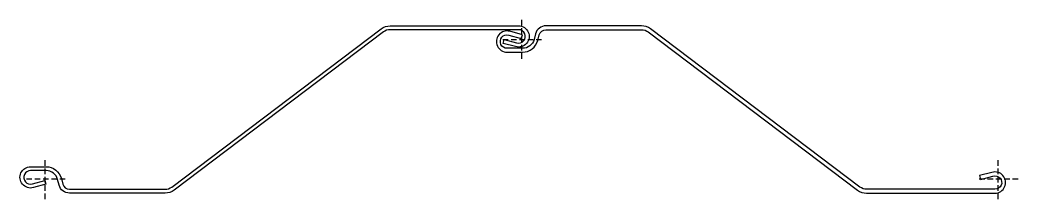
# Model space of a CAD drawing. Header units: millimetres. Extents: x -45 to 1750, y -36 to 287.
import ezdxf

# ---------------------------------------------------------------- set-up
doc = ezdxf.new("R2010")
doc.units = ezdxf.units.MM
doc.linetypes.add('DASHED', pattern=[0.75, 0.5, -0.25])
doc.layers.add('ref', color=251, linetype='Continuous', plot=False)

msp = doc.modelspace()

# ---------------------------------------------------------------- linework, layer by layer
at = {"color": 7, "linetype": 'Continuous'}
for points in [[(851.5, 276, -1.157585), (846, 238.5), (823.9, 244.4), (825.7, 251.2), (847.8, 245.3, 1.167847), (851.5, 269), (620.5, 269, 0.163308), (608.4, 264.9), (231.9, -19.9, -0.163308), (215.6, -25.3), (43.7, -25.3, -0.340671), (24.9, -10.8), (22.3, -0.8, 0.340671), (1.5, 15.2), (-26.3, 15.2, 1.140281), (-23.2, -8.7), (-0.6, -2.6), (1.3, -9.4), (-21.4, -15.4, -1.140282), (-26.3, 22.2), (1.5, 22.2, -0.340671), (29.1, 1), (31.7, -9.1, 0.340671), (43.7, -18.3), (215.6, -18.3, 0.163308), (227.7, -14.3), (604.2, 270.5, -0.163308), (620.5, 276)], [(1708.5, -25.3, 1.157585), (1703, 12.1), (1680.9, 6.2), (1682.7, -0.6), (1704.8, 5.4, -1.167847), (1708.5, -18.3), (1477.5, -18.3, -0.163308), (1465.4, -14.3), (1088.9, 270.5, 0.163308), (1072.6, 276), (900.7, 276, 0.340671), (881.9, 261.5), (879.3, 251.4, -0.340671), (858.5, 235.5), (830.7, 235.5, -1.140281), (833.8, 259.3), (856.4, 253.2), (858.3, 260), (835.6, 266.1, 1.140282), (830.7, 228.5), (858.5, 228.5, 0.340671), (886.1, 249.7), (888.7, 259.7, -0.340671), (900.7, 269), (1072.6, 269, -0.163308), (1084.7, 264.9), (1461.2, -19.9, 0.163308), (1477.5, -25.3)]]:
    msp.add_lwpolyline(points, format="xyb", close=True, dxfattribs=at)
at = {"layer": 'ref', "linetype": 'DASHED', "ltscale": 20}
for p, q in [((857, 286.6), (857, 214.7)), ((893, 250.6), (821, 250.6)), ((0, -36), (0, 36)), ((1714, -36), (1714, 36)), ((36, 0), (-36, 0)), ((1750, 0), (1678, 0))]:
    msp.add_line(p, q, dxfattribs=at)

doc.saveas('drawing.dxf')
